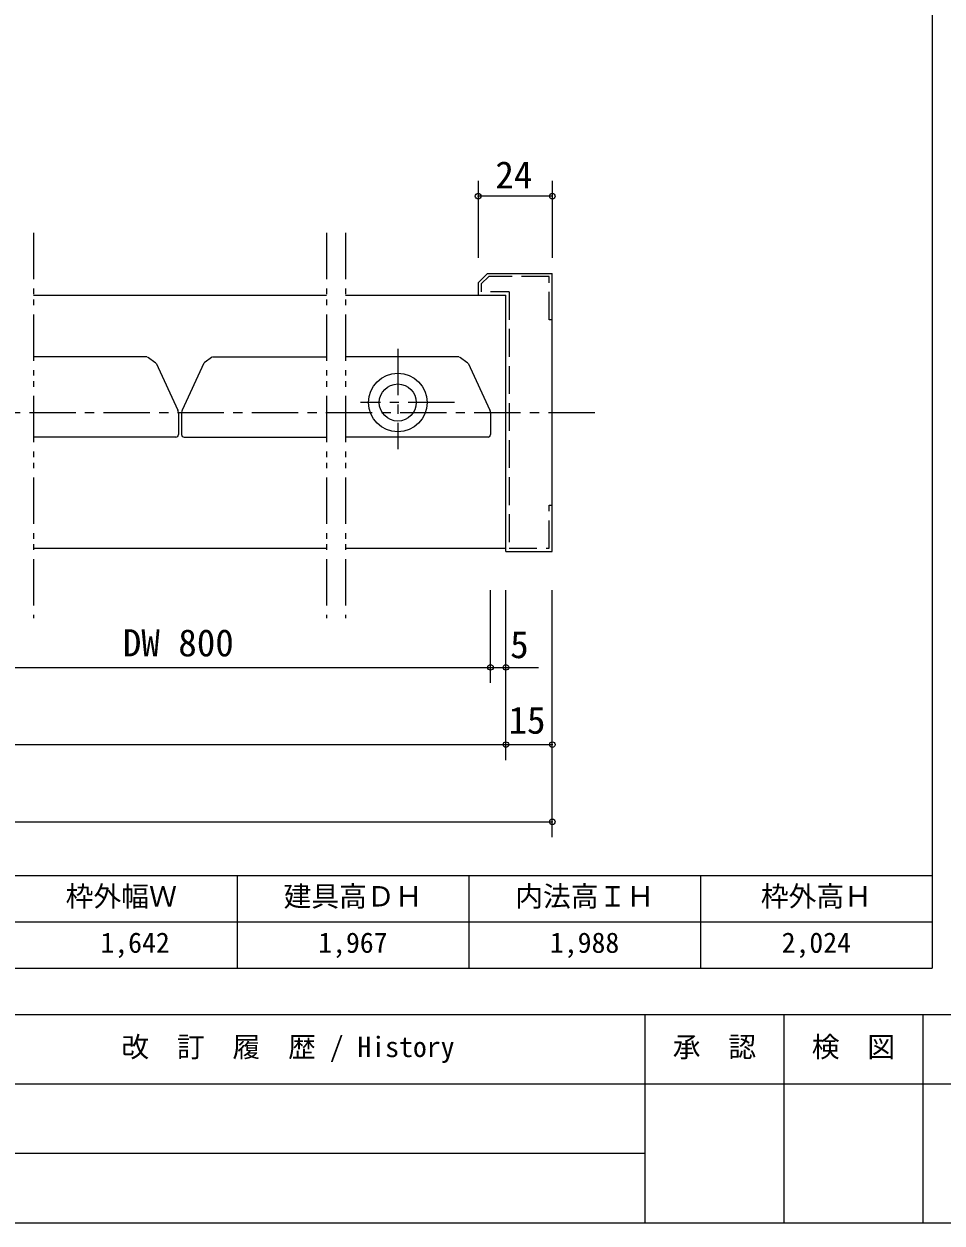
# Model space of a CAD drawing. Units: millimetres on the paper, enlarged 10 times, with parts at other scales. Extents: x -1954 to 1996, y -1346 to 1437.
# Drawn here: x -584 to 406, y -1346 to -52 of the extents above; entities that cross this region are included whole.
import ezdxf
from ezdxf.enums import TextEntityAlignment as Align

# ---------------------------------------------------------------- set-up
doc = ezdxf.new("R2010")
doc.units = ezdxf.units.MM
doc.header["$LTSCALE"] = 10
doc.header["$PDMODE"] = 32
doc.header["$PDSIZE"] = 6
for name, pattern in [('CHAIN1', [8, 5, -1, 1, -1]), ('DASHED2', [3, 2, -1]), ('DASHED3', [4, 3, -1]), ('DOUBLE_CHAIN1', [8.8, 5, -1, 0.6, -0.6, 0.6, -1])]:
    doc.linetypes.add(name, pattern=pattern)
doc.layers.add('0-0_0', color=7, linetype='Continuous', lineweight=18)
doc.layers.add('2-1_6', color=3, linetype='Continuous', lineweight=20)
doc.styles.add('ＭＳ ゴシック', font='')
doc.styles.get('ＭＳ ゴシック').set_extended_font_data('MS Gothic')

msp = doc.modelspace()

# ---------------------------------------------------------------- linework, layer by layer
at = {"layer": '0-0_0'}
for p, q in [((395.62, 1386.77), (395.62, -1070.73)), ((-1904.38, -970.73), (395.62, -970.73)), ((-354.38, -970.73), (-354.38, -1070.73)), ((-104.38, -970.73), (-104.38, -1070.73)), ((145.62, -970.73), (145.62, -1070.73)), ((-1904.38, -1020.73), (395.62, -1020.73)), ((-1904.38, -1070.73), (395.62, -1070.73)), ((-1954.38, -1120.73), (1995.62, -1120.73)), ((85.62, -1120.73), (85.62, -1345.73)), ((235.62, -1120.73), (235.62, -1345.73)), ((385.62, -1120.73), (385.62, -1345.73)), ((1995.62, -1195.73), (-1154.38, -1195.73)), ((85.62, -1270.73), (-1154.38, -1270.73)), ((1995.62, -1345.73), (-1954.38, -1345.73))]:
    msp.add_line(p, q, dxfattribs=at)
at = {"layer": '2-1_6', "color": 4, "lineweight": 9}
for p, q in [((-94.38, -220.87), (-94.38, -304.21)), ((-14.38, -220.87), (-14.38, -304.21)), ((-14.38, -237.54), (-94.38, -237.54)), ((-81.04, -762.75), (-81.04, -662.75)), ((-64.38, -846.08), (-64.38, -662.75)), ((-14.38, -929.41), (-14.38, -662.75)), ((-1476.78, -746.08), (-29.23, -746.08)), ((-1494.38, -829.41), (-14.38, -829.41)), ((-1494.38, -912.75), (-14.38, -912.75))]:
    msp.add_line(p, q, dxfattribs=at)
at = {"layer": '2-1_6', "color": 7, "linetype": 'DOUBLE_CHAIN1'}
for p, q in [((-573.96, -277.18), (-573.96, -693.04)), ((-258.13, -277.18), (-258.13, -693.04)), ((-237.29, -277.18), (-237.29, -693.04))]:
    msp.add_line(p, q, dxfattribs=at)
at = {"layer": '2-1_6', "color": 1, "lineweight": 18}
for p, q in [((-94.38, -330.87), (-84.38, -320.87)), ((-84.38, -320.87), (-14.38, -320.87)), ((-14.38, -620.87), (-14.38, -320.87)), ((-94.38, -330.87), (-94.38, -344.21)), ((-94.38, -344.21), (-64.38, -344.21)), ((-64.38, -620.87), (-64.38, -344.21)), ((-451.79, -410.87), (-573.96, -410.87)), ((-451.22, -411.05), (-442.18, -417.39)), ((-380.86, -411.05), (-389.91, -417.39)), ((-380.29, -410.87), (-258.13, -410.87)), ((-115.13, -410.87), (-237.29, -410.87)), ((-114.55, -411.05), (-105.51, -417.39)), ((-441.84, -417.78), (-418.27, -468.33)), ((-390.24, -417.78), (-413.81, -468.33)), ((-105.18, -417.78), (-81.6, -468.33)), ((-417.71, -470.87), (-417.71, -494.87)), ((-414.38, -470.87), (-414.38, -494.87)), ((-81.04, -470.87), (-81.04, -494.87)), ((-420.38, -497.54), (-573.96, -497.54)), ((-411.71, -497.54), (-258.13, -497.54)), ((-83.71, -497.54), (-237.29, -497.54)), ((-64.38, -620.87), (-14.38, -620.87))]:
    msp.add_line(p, q, dxfattribs=at)
at = {"layer": '2-1_6', "color": 4, "linetype": 'DASHED3', "lineweight": 9}
for p, q in [((-17.71, -324.21), (-82.99, -324.21)), ((-17.71, -370.87), (-17.71, -324.21)), ((-61.04, -340.87), (-61.04, -617.54)), ((-14.38, -370.87), (-17.71, -370.87))]:
    msp.add_line(p, q, dxfattribs=at)
at = {"layer": '2-1_6', "color": 7, "lineweight": 18}
for p, q in [((-573.96, -344.21), (-258.13, -344.21)), ((-237.29, -344.21), (-64.38, -344.21)), ((-573.96, -617.54), (-258.13, -617.54)), ((-237.29, -617.54), (-64.38, -617.54))]:
    msp.add_line(p, q, dxfattribs=at)
at = {"layer": '2-1_6', "color": 4, "linetype": 'DASHED2', "lineweight": 9}
msp.add_line((-61.04, -340.87), (-91.04, -340.87), dxfattribs=at)
at = {"layer": '2-1_6', "color": 4, "linetype": 'CHAIN1', "lineweight": 9}
for p, q in [((-181.04, -402.31), (-181.04, -510.49)), ((-119.78, -460.21), (-221.42, -460.21)), ((-1538.57, -470.87), (38.61, -470.87))]:
    msp.add_line(p, q, dxfattribs=at)
at = {"layer": '2-1_6', "color": 4, "linetype": 'DASHED2', "lineweight": 9}
msp.add_lwpolyline([(-82.99, -324.21), (-91.04, -332.25), (-91.04, -340.87)], dxfattribs=at)
at = {"layer": '2-1_6', "color": 4, "linetype": 'DASHED3', "lineweight": 9}
msp.add_lwpolyline([(-61.04, -617.54), (-17.71, -617.54), (-17.71, -570.87), (-14.38, -570.87)], dxfattribs=at)
at = {"layer": '2-1_6', "color": 1, "lineweight": 18}
for radius in [31.67, 20]:
    msp.add_circle((-181.04, -460.21), radius, dxfattribs=at)
for centre, radius, start, end in [((-423.71, -470.87), 6, 0, 25), ((-408.38, -470.87), 6, 155, 180), ((-87.04, -470.87), 6, 0, 25), ((-420.38, -494.87), 2.67, 270, 0), ((-411.71, -494.87), 2.67, 180, 270), ((-83.71, -494.87), 2.67, 270, 0)]:
    msp.add_arc(centre, radius, start, end, dxfattribs=at)
at = {"layer": '2-1_6', "color": 4}
for p in [(-94.38, -237.54), (-14.38, -237.54), (-81.04, -746.08), (-64.38, -746.08), (-64.38, -829.41), (-14.38, -829.41), (-14.38, -912.75)]:
    msp.add_point(p, dxfattribs=at)

# ---------------------------------------------------------------- texts
at = {"layer": '0-0_0', "style": 'ＭＳ ゴシック'}
for s, p in [('枠外幅Ｗ', (-539.38, -1010.73)), ('建具高ＤＨ', (-304.38, -1010.73)), ('内法高ＩＨ', (-54.38, -1010.73)), ('枠外高Ｈ', (210.62, -1010.73)), ('1,642', (-501.88, -1060.73)), ('1,967', (-266.88, -1060.73)), ('1,988', (-16.88, -1060.73)), ('2,024', (233.12, -1060.73)), ('改\u3000訂\u3000履\u3000歴 / History', (-479.38, -1173.23)), ('承\u3000認', (115.62, -1173.23)), ('検\u3000図', (265.62, -1173.23))]:
    msp.add_text(s, height=21.99, dxfattribs=at).set_placement(p, align=Align.BOTTOM_LEFT)
at = {"layer": '2-1_6', "color": 7, "style": 'ＭＳ ゴシック'}
for s, p in [('24', (-75.73, -237.97)), ('DW 800', (-477.71, -742.99)), ('5', (-59.8, -744.89)), ('15', (-61.6, -826.44))]:
    msp.add_text(s, height=29.33, dxfattribs=at).set_placement(p, align=Align.BOTTOM_LEFT)

doc.saveas('drawing.dxf')
